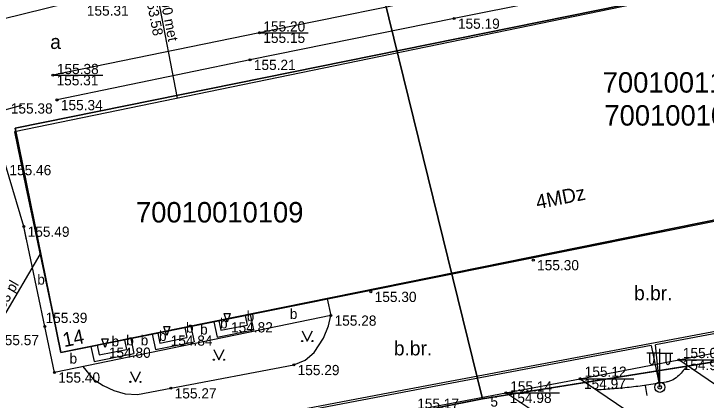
# Model space of a CAD drawing. Extents: x 635495 to 635693, y 303338 to 303478.
# Drawn here: x 635538.47 to 635572.29, y 303392.5 to 303411.39 of the extents above; entities that cross this region are included whole.
import ezdxf

# ---------------------------------------------------------------- set-up
doc = ezdxf.new("R2010")
doc.units = 0
for name, color, linetype in [('APGS_ELEM_####_####_#', 7, 'Continuous'), ('APGS_VADP_ZSPR_####_#', 7, 'Continuous'), ('BUVE_BDET_####_####_#', 7, 'Continuous'), ('BUVE_BDET_####_TKST_#', 7, 'Continuous'), ('BUVE_EKAS_####_####_#', 7, 'Continuous'), ('BUVE_EKAS_ADRS_TKST_#', 7, 'Continuous'), ('BUVE_EKAS_RAKS_TKST_#', 7, 'Continuous'), ('BUVE_EKAS_UZMR_####_#', 7, 'Continuous'), ('BUVE_EKAS_VEKT_####_#', 7, 'Continuous'), ('BUVE_EKAS_VEKT_TKST_#', 7, 'Continuous'), ('CELI_CAPM_####_####_#', 7, 'Continuous'), ('CELI_CMAL_####_####_#', 7, 'Continuous'), ('CELI_CSEG_####_TKST_#', 7, 'Continuous'), ('ELEK_VADP_ZSPR_####_#', 7, 'Continuous'), ('RELJ_AATZ_####_TKST_#', 7, 'Continuous'), ('RELJ_ELEM_####_####_#', 7, 'Continuous'), ('RELJ_HORZ_PAMT_####_#', 7, 'Continuous'), ('RELJ_NOGA_####_####_#', 7, 'Continuous'), ('RELJ_NOGL_####_####_#', 7, 'Continuous'), ('ROBZ_PROJ_####_####_#', 7, 'Continuous'), ('ROBZ_PROJ_####_TKST_#', 7, 'Continuous'), ('ROBZ_UZMR_####_####_#', 7, 'Continuous'), ('ROBZ_UZMR_####_TKST_#', 7, 'Continuous'), ('SAKT_VADP_KABE_####_#', 7, 'Continuous'), ('SKAN_VADP_PAST_####_#', 7, 'Continuous'), ('SKAN_VADP_PAST_TKST_#', 7, 'Continuous'), ('TERT_DIAM_####_TKST_#', 7, 'Continuous'), ('TERT_ELEM_####_####_#', 7, 'Continuous'), ('UDTK_ELEM_####_TKST_#', 7, 'Continuous'), ('UDTK_VADP_UDEN_####_#', 7, 'Continuous'), ('UDTK_VADP_UDEN_TKST_#', 7, 'Continuous')]:
    doc.layers.add(name, color=color, linetype=linetype)

msp = doc.modelspace()

# ---------------------------------------------------------------- linework, layer by layer
at = {"layer": 'APGS_ELEM_####_####_#'}
for p, q in [((635570.03, 303394.795), (635569.395, 303394.79)), ((635569.53, 303394.791), (635569.53, 303394.399)), ((635569.74, 303394.793), (635569.74, 303394.399)), ((635570.03, 303393.129), (635570.03, 303395.011)), ((635570.03, 303394.795), (635570.665, 303394.79)), ((635570.32, 303394.793), (635570.32, 303394.399)), ((635570.53, 303394.791), (635570.53, 303394.399))]:
    msp.add_line(p, q, dxfattribs=at)
for radius in [0.25, 0.09]:
    msp.add_circle((635570.03, 303393.129), radius, dxfattribs=at)
for centre, major_axis, start_param, end_param in [((635569.635, 303394.399), (0, 0.151), 1.570796, 4.712389), ((635570.425, 303394.399), (0, -0.151), 4.712389, 7.853982)]:
    msp.add_ellipse(centre, major_axis=major_axis, ratio=0.695971, start_param=start_param, end_param=end_param, dxfattribs=at)
at = {"layer": 'APGS_VADP_ZSPR_####_#'}
for points in [[(635589.811, 303398.97), (635569.826, 303395.204)], [(635569.611, 303395.163), (635557.797, 303392.937), (635546.242, 303390.734)], [(635569.611, 303395.163), (635570.03, 303393.129), (635569.826, 303395.204)]]:
    msp.add_lwpolyline(points, dxfattribs=at)
at = {"layer": 'BUVE_BDET_####_####_#'}
for p, q in [((635539.094, 303400.334), (635538.957, 303400.983)), ((635539.986, 303396.094), (635538.957, 303400.983)), ((635553.783, 303397.444), (635553.954, 303396.637)), ((635553.954, 303396.637), (635540.451, 303393.854)), ((635549.767, 303396.635), (635549.865, 303396.171)), ((635550.012, 303396.684), (635550.171, 303395.935)), ((635548.241, 303396.328), (635548.4, 303395.579)), ((635548.488, 303396.378), (635548.587, 303395.914)), ((635548.587, 303395.914), (635549.865, 303396.171)), ((635540.451, 303393.854), (635539.986, 303396.094)), ((635546.826, 303396.043), (635546.929, 303395.558)), ((635547.12, 303396.102), (635547.28, 303395.35)), ((635548.4, 303395.579), (635550.171, 303395.935)), ((635544.181, 303395.511), (635544.336, 303394.783)), ((635545.23, 303395.722), (635545.39, 303394.97)), ((635545.505, 303395.777), (635545.608, 303395.292)), ((635545.608, 303395.292), (635546.929, 303395.558)), ((635542.236, 303395.119), (635542.391, 303394.392)), ((635542.542, 303395.18), (635542.642, 303394.708)), ((635543.878, 303395.449), (635543.978, 303394.977)), ((635545.39, 303394.97), (635547.28, 303395.35)), ((635542.391, 303394.392), (635544.336, 303394.783)), ((635542.642, 303394.708), (635543.978, 303394.977))]:
    msp.add_line(p, q, dxfattribs=at)
at = {"layer": 'BUVE_EKAS_####_####_#'}
for p, q in [((635591.053, 303416.453), (635538.502, 303405.621)), ((635538.502, 303405.621), (635539.05, 303402.919)), ((635540.77, 303394.824), (635593.26, 303405.392)), ((635539.05, 303402.919), (635540.77, 303394.824))]:
    msp.add_line(p, q, dxfattribs=at)
at = {"layer": 'BUVE_EKAS_UZMR_####_#'}
msp.add_lwpolyline([(635540.758, 303394.822), (635596.119, 303406.05), (635593.894, 303417.021), (635538.533, 303405.794), (635540.758, 303394.822)], dxfattribs=at)
at = {"layer": 'BUVE_EKAS_VEKT_####_#'}
for points in [[(635552.757, 303417.942), (635553.491, 303414.969), (635534.805, 303410.354), (635534.07, 303413.327)], [(635538.533, 303405.794), (635593.894, 303417.021), (635596.119, 303406.05), (635540.758, 303394.822)]]:
    msp.add_lwpolyline(points, close=True, dxfattribs=at)
at = {"layer": 'CELI_CAPM_####_####_#'}
msp.add_line((635538.957, 303400.983), (635538.067, 303403.996), dxfattribs=at)
for points in [[(635583.807, 303416.016), (635583.564, 303417.198), (635581.253, 303416.746), (635577.259, 303415.92), (635568.17, 303414.063), (635560.293, 303412.461), (635550.471, 303410.463), (635540.37, 303408.388), (635540.37, 303408.388)], [(635574.14, 303392.295), (635570.962, 303394.466), (635576.095, 303395.458), (635584.785, 303397.112), (635589.707, 303393.79), (635590.127, 303393.503), (635590.761, 303393.176)], [(635564.224, 303391.715), (635562.511, 303392.86), (635566.14, 303393.547), (635570.967, 303390.27)]]:
    msp.add_lwpolyline(points, dxfattribs=at)
at = {"layer": 'CELI_CMAL_####_####_#'}
for points in [[(635581.184, 303415.439), (635577.471, 303414.72), (635568.327, 303412.84), (635559.98, 303411.155), (635550.009, 303409.139), (635540.58, 303407.174)], [(635541.836, 303394.139), (635542.34, 303393.524), (635542.833, 303393.222), (635543.362, 303392.974), (635543.909, 303392.805), (635544.503, 303392.774), (635546.143, 303393.081), (635552.149, 303394.22), (635552.695, 303394.445), (635553.141, 303394.833), (635553.596, 303395.529), (635553.848, 303396.125), (635553.954, 303396.637)], [(635566.14, 303393.547), (635570.962, 303394.466)], [(635557.963, 303391.99), (635562.511, 303392.86)]]:
    msp.add_lwpolyline(points, dxfattribs=at)
at = {"layer": 'ELEK_VADP_ZSPR_####_#'}
msp.add_lwpolyline([(635600.891, 303400.033), (635590.206, 303399.146), (635557.779, 303393.036), (635538.259, 303389.314), (635530.483, 303391.076), (635522.435, 303383.035), (635521.075, 303381.676), (635516.991, 303385.231), (635514.289, 303383.008)], dxfattribs=at)
at = {"layer": 'RELJ_AATZ_####_TKST_#'}
for p, q in [((635550.471, 303410.463), (635552.853, 303410.463)), ((635540.37, 303408.388), (635542.81, 303408.388)), ((635570.962, 303394.466), (635573.549, 303394.466)), ((635566.14, 303393.547), (635568.764, 303393.547)), ((635562.511, 303392.86), (635565.135, 303392.86))]:
    msp.add_line(p, q, dxfattribs=at)
at = {"layer": 'RELJ_ELEM_####_####_#'}
for points in [[(635548.743, 303396.742), (635549.043, 303396.742), (635548.893, 303396.309)], [(635545.796, 303396.093), (635546.096, 303396.093), (635545.946, 303395.66)], [(635542.775, 303395.503), (635543.075, 303395.503), (635542.925, 303395.07)]]:
    msp.add_lwpolyline(points, close=True, dxfattribs=at)
for centre in [(635559.98, 303411.155), (635550.471, 303410.463), (635550.009, 303409.139), (635540.37, 303408.388), (635540.58, 303407.174), (635538.957, 303400.983), (635563.849, 303399.347), (635555.913, 303397.798), (635553.954, 303396.637), (635539.986, 303396.094), (635570.962, 303394.466), (635552.149, 303394.22), (635540.451, 303393.854), (635566.14, 303393.547), (635546.143, 303393.081), (635562.511, 303392.86)]:
    msp.add_circle(centre, 0.05, dxfattribs=at)
at = {"layer": 'RELJ_HORZ_PAMT_####_#'}
msp.add_line((635569.406, 303392.726), (635569.339, 303393.222), dxfattribs=at)
msp.add_spline([(635571.382, 303394.178), (635571.176, 303393.944), (635570.966, 303393.71), (635570.677, 303393.493), (635570.51, 303393.421), (635570.335, 303393.376), (635569.913, 303393.306), (635569.491, 303393.243), (635568.645, 303393.136), (635567.799, 303393.054), (635566.95, 303392.997)], degree=3, dxfattribs=at)
at = {"layer": 'RELJ_NOGA_####_####_#'}
msp.add_spline([(635529.36, 303408.634), (635531.632, 303411.144), (635531.704, 303411.258), (635536.075, 303418.788), (635536.127, 303418.868), (635536.167, 303418.879), (635536.274, 303418.89), (635541.954, 303419.371), (635542.046, 303419.381), (635542.145, 303419.416), (635547.17, 303421.296), (635551.555, 303423.493), (635554.665, 303425.574), (635554.757, 303425.648), (635554.91, 303425.68), (635560.675, 303427.145), (635560.799, 303427.193), (635560.813, 303427.312), (635560.847, 303430.971), (635560.856, 303431.081), (635560.912, 303431.188), (635561.667, 303432.17), (635561.743, 303432.255), (635561.865, 303432.304), (635565.877, 303433.57), (635565.979, 303433.617), (635568.457, 303435.993)], degree=3, dxfattribs=at)
at = {"layer": 'RELJ_NOGL_####_####_#'}
msp.add_spline([(635568.457, 303435.993), (635568.098, 303432.138), (635567.967, 303432.06), (635565.82, 303430.906), (635563.915, 303429.981), (635563.81, 303429.94), (635563.621, 303429.849), (635563.646, 303429.711), (635563.568, 303422.528), (635563.565, 303422.341), (635563.256, 303422.29), (635557.918, 303420.775), (635557.202, 303420.587), (635555.08, 303420.028), (635549.927, 303418.667), (635549.784, 303418.609), (635549.404, 303418.439), (635542.847, 303415.324), (635542.67, 303415.223), (635541.269, 303414.39), (635539.229, 303413.148), (635538.874, 303412.923), (635538.762, 303412.818), (635535.93, 303410.385), (635531.717, 303406.245)], degree=3, dxfattribs=at)
at = {"layer": 'ROBZ_PROJ_####_####_#'}
msp.add_lwpolyline([(635552.6, 303428.263), (635593.63, 303442.833), (635602.04, 303400.593), (635602.21, 303399.093), (635561.36, 303392.563)], close=True, dxfattribs=at)
msp.add_lwpolyline([(635552.6, 303428.263), (635593.63, 303442.833), (635602.04, 303400.593), (635602.21, 303399.093), (635561.36, 303392.563)], close=True, dxfattribs=at)
at = {"layer": 'ROBZ_UZMR_####_####_#'}
for p, q in [((635552.6, 303428.263), (635561.36, 303392.563)), ((635561.36, 303392.563), (635552.6, 303428.263)), ((635561.36, 303392.563), (635602.21, 303399.093)), ((635541.77, 303388.703), (635561.36, 303392.563))]:
    msp.add_line(p, q, dxfattribs=at)
for points in [[(635504.472, 303419.357), (635541.77, 303388.703), (635561.36, 303392.563), (635552.6, 303428.263), (635545.952, 303460.059)], [(635504.472, 303419.357), (635541.77, 303388.703), (635561.36, 303392.563), (635552.6, 303428.263), (635545.952, 303460.059)], [(635612.412, 303401.344), (635602.21, 303399.093), (635561.36, 303392.563), (635541.77, 303388.703), (635560.749, 303374.096)]]:
    msp.add_lwpolyline(points, dxfattribs=at)
at = {"layer": 'SAKT_VADP_KABE_####_#'}
msp.add_line((635527.31, 303403.785), (635538.864, 303406.916), dxfattribs=at)
at = {"layer": 'SKAN_VADP_PAST_####_#'}
msp.add_line((635545.515, 303412.099), (635546.45, 303407.259), dxfattribs=at)
at = {"layer": 'TERT_ELEM_####_####_#'}
for p, q in [((635552.556, 303395.889), (635552.806, 303395.389)), ((635552.806, 303395.389), (635553.056, 303395.889)), ((635548.24, 303394.975), (635548.49, 303394.475)), ((635548.49, 303394.475), (635548.74, 303394.975)), ((635544.162, 303393.891), (635544.412, 303393.391)), ((635544.412, 303393.391), (635544.662, 303393.891))]:
    msp.add_line(p, q, dxfattribs=at)
for centre, radius in [((635552.556, 303395.389), 0.028), ((635553.056, 303395.389), 0.0263), ((635548.24, 303394.474), 0.028), ((635548.74, 303394.474), 0.0263), ((635544.161, 303393.39), 0.028), ((635544.661, 303393.39), 0.0263)]:
    msp.add_circle(centre, radius, dxfattribs=at)
at = {"layer": 'UDTK_VADP_UDEN_####_#'}
msp.add_lwpolyline([(635527.31, 303378.403), (635539.752, 303399.615)], dxfattribs=at)

# ---------------------------------------------------------------- texts
at = {"layer": 'BUVE_BDET_####_TKST_#'}
for p in [(635539.613, 303398.146), (635549.844, 303396.356), (635551.951, 303396.466), (635548.54, 303396.007), (635546.878, 303395.8), (635547.568, 303395.706), (635545.558, 303395.392), (635543.24, 303395.128), (635543.96, 303395.177), (635544.664, 303395.177), (635541.19, 303394.285)]:
    msp.add_text('b', height=0.5, dxfattribs=at).set_placement(p)
at = {"layer": 'BUVE_EKAS_ADRS_TKST_#'}
msp.add_text('14', height=0.7, rotation=11.3834, dxfattribs=at).set_placement((635540.929, 303395.087))
at = {"layer": 'BUVE_EKAS_RAKS_TKST_#'}
msp.add_text('4MDz', height=0.7, rotation=11.3834, dxfattribs=at).set_placement((635564.051, 303401.827))
at = {"layer": 'BUVE_EKAS_VEKT_TKST_#'}
msp.add_text('70010010109001', height=1, dxfattribs=at).set_placement((635567.323, 303405.921))
at = {"layer": 'CELI_CSEG_####_TKST_#'}
for s, p in [('a', (635540.246, 303409.667)), ('b.br.', (635568.775, 303397.386)), ('b.br.', (635557.037, 303394.686))]:
    msp.add_text(s, height=0.7, dxfattribs=at).set_placement(p)
at = {"layer": 'RELJ_AATZ_####_TKST_#'}
for s, p in [(' 155.31', (635541.849, 303411.294)), (' 155.20', (635550.474, 303410.519)), (' 155.19', (635559.98, 303410.655)), (' 155.15', (635550.471, 303409.963)), (' 155.21', (635550.009, 303408.639)), (' 155.38', (635540.385, 303408.439)), (' 155.31', (635540.37, 303407.888)), (' 155.38', (635538.135, 303406.509)), (' 155.34', (635540.58, 303406.674)), (' 155.46', (635538.067, 303403.496)), (' 155.49', (635538.957, 303400.483)), (' 155.30', (635563.849, 303398.847)), (' 155.30', (635555.913, 303397.298)), (' 155.39', (635539.831, 303396.271)), (' 155.28', (635553.954, 303396.137)), (' 154.82', (635548.893, 303395.809)), (' 154.84', (635545.946, 303395.16)), (' 154.80', (635542.925, 303394.57)), (' 155.07', (635570.97, 303394.552)), (' 154.94', (635570.962, 303393.966)), (' 155.29', (635552.149, 303393.72)), (' 155.12', (635566.176, 303393.639)), (' 155.40', (635540.451, 303393.354)), (' 154.97', (635566.14, 303393.047)), (' 155.27', (635546.143, 303392.581)), (' 155.14', (635562.535, 303392.919)), (' 154.98', (635562.511, 303392.36)), (' 155.17', (635557.991, 303392.073))]:
    msp.add_text(s, height=0.5, dxfattribs=at).set_placement(p)
at = {"layer": 'ROBZ_PROJ_####_TKST_#'}
msp.add_text('70010011707', height=1, dxfattribs=at).set_placement((635567.24, 303407.533))
at = {"layer": 'ROBZ_UZMR_####_TKST_#'}
msp.add_text('70010010109', height=1, dxfattribs=at).set_placement((635544.437, 303401.185))
at = {"layer": 'SKAN_VADP_PAST_TKST_#'}
for s, p in [('d100 met', (635545.492, 303412.743)), ('t153.58', (635544.859, 303412.465))]:
    msp.add_text(s, height=0.5, rotation=280.936, dxfattribs=at).set_placement(p)
at = {"layer": 'TERT_DIAM_####_TKST_#'}
msp.add_text(' 5', height=0.5, dxfattribs=at).set_placement((635561.567, 303392.181))
at = {"layer": 'UDTK_ELEM_####_TKST_#'}
msp.add_text(' 155.57', height=0.5, dxfattribs=at).set_placement((635537.465, 303395.186))
at = {"layer": 'UDTK_VADP_UDEN_TKST_#'}
msp.add_text('d63 pl', height=0.5, rotation=59.6069, dxfattribs=at).set_placement((635537.809, 303396.599))

doc.saveas('drawing.dxf')
